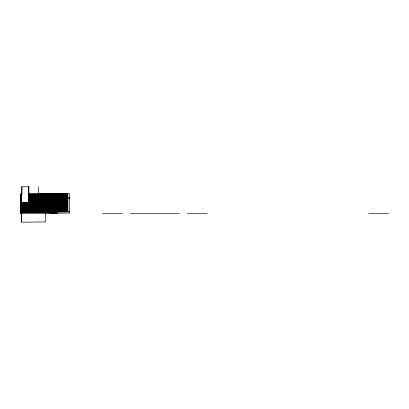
<?xml version="1.0" encoding="UTF-8"?>
<svg xmlns="http://www.w3.org/2000/svg" width="409" height="409" viewBox="0 0 409 409"><rect width="100%" height="100%" fill="white"/><g stroke="black" fill="none" stroke-linecap="round" stroke-linejoin="round"><path stroke-width="0.61" d="M20.951 194.03L21.386 213.631M21.519 194.024L21.641 222.205L45.66 221.918L45.557 213.345M33.645 212.261L33.257 193.881M21.539 213.631L21.728 202.874M28.548 193.938L69.366 193.452L69.596 213.058L69.581 211.831L21.524 212.404M21.641 222.205L21.493 194.024L21.626 213.631M21.968 194.019L20.455 194.035L20.685 213.641L69.596 213.058M21.651 194.024L22.06 194.024L22.06 186.795M29.1 201.09L31.386 201.09L32.101 203.539L33.528 203.539L34.244 204.357L34.244 205.175L35.675 205.175L36.391 205.993L36.391 206.806L37.817 206.806L38.533 207.624L38.533 208.442L39.964 208.442L40.68 209.26L40.68 210.073L42.107 210.073L42.822 210.891L42.822 211.709L44.254 211.709L44.254 210.891L42.822 210.891M29.1 201.908L31.386 201.908M32.101 202.721L33.528 202.721L33.528 203.539M34.244 204.357L35.675 204.357L35.675 205.175M36.391 205.993L37.817 205.993L37.817 206.806M38.533 207.624L39.964 207.624L39.964 208.442M40.68 209.26L42.107 209.26L42.107 210.073M45.43 212.118L45.557 214.163M102.48 213.636L122.214 213.636M130.313 213.636L179.357 213.636M187.307 213.636L207.194 213.636M368.811 213.636L388.55 213.636M57.807 203.421L58.211 203.477M57.746 203.825L58.15 203.887M57.567 205.037L57.971 205.098M57.505 205.441L57.909 205.502M57.321 206.652L57.725 206.714M57.26 207.056L57.664 207.118M57.081 208.268L57.485 208.329M57.02 208.672L57.424 208.733M56.836 209.883L57.24 209.945M56.779 210.287L57.183 210.349M56.595 211.499L56.999 211.56M67.792 193.472L68.012 211.811M67.234 193.477L67.454 211.816M66.687 193.488L66.907 211.826M66.105 193.493L66.324 211.831M65.552 193.498L65.772 211.836M64.985 193.508L65.205 211.847M64.438 193.513L64.658 211.852M63.855 193.518L64.075 211.857M63.303 193.529L63.518 211.867M62.735 193.534L62.95 211.872M62.188 193.539L62.408 211.877M61.606 193.544L61.825 211.888M61.053 193.554L61.268 211.893M60.486 193.559L60.701 211.898M59.939 193.564L60.154 211.903M59.356 193.575L59.571 211.913M58.799 193.58L59.019 211.918M58.518 193.585L58.738 211.923M58.282 193.585L58.502 211.923M57.735 193.59L57.955 211.934M57.153 193.6L57.388 213.201M56.6 193.605L56.831 213.212M56.033 193.61L56.263 213.217M55.486 193.621L55.716 213.222M54.903 193.626L55.133 213.232M54.346 193.631L54.581 213.237M53.783 193.641L54.014 213.242M53.236 193.646L53.467 213.247M52.654 193.651L52.884 213.258M52.096 193.661L52.332 213.263M51.529 193.667L51.764 213.268M50.982 193.672L51.217 213.278M50.399 193.682L50.634 213.283M49.847 193.687L50.082 213.288M49.612 193.687L49.847 213.293M49.377 193.692L49.601 212.665M48.829 193.697L49.054 212.67M48.247 193.708L48.472 212.675M47.695 193.713L47.919 212.685M47.127 193.718L47.352 212.69M46.58 193.723L46.805 212.695M45.997 193.733L46.222 212.706M45.445 193.738L45.67 212.711M45.2 193.743L45.425 212.711M44.959 193.743L45.184 212.716M44.412 193.748L44.637 212.721M43.829 193.759L44.054 212.731M43.272 193.764L43.502 212.736M42.71 193.769L42.935 212.741M42.163 193.779L42.388 212.752M41.58 193.784L41.805 212.757M41.023 193.789L41.248 212.762M40.788 193.794L41.018 212.767M40.552 193.794L40.782 212.767M40.005 193.805L40.235 212.777M39.422 193.81L39.653 212.782M38.87 193.815L39.095 212.787M38.303 193.825L38.523 212.164M37.756 193.83L37.976 212.169M37.173 193.835L37.393 212.174M36.621 193.846L36.841 212.184M36.053 193.851L36.273 212.189M35.506 193.856L35.726 212.194M34.923 193.866L35.143 212.205M34.371 193.871L34.586 212.21M33.804 193.876L34.024 212.215M32.72 193.892L32.94 212.23M32.168 193.897L32.388 212.235M31.6 193.902L31.82 212.24M31.053 193.912L31.273 212.251M30.471 193.917L30.69 212.256M29.918 193.922L30.138 212.261M29.351 193.927L29.571 212.271M28.834 196.468L29.024 212.276M28.328 202.798L28.441 212.281M27.771 202.803L27.884 212.291M27.209 202.808L27.321 212.297M26.662 202.818L26.774 212.302M26.079 202.823L26.191 212.307M25.522 202.828L25.634 212.317M24.954 202.838L25.067 212.322M24.407 202.844L24.52 212.327M23.824 202.849L23.937 212.337M23.272 202.859L23.385 212.343M22.955 202.859L23.068 212.348M22.812 212.348L22.699 202.864L22.776 212.348M21.682 199.081L21.662 200.349M21.227 200.354L21.222 199.086L21.125 200.354M21.064 195.926L21.079 200.354M21.038 208.575L21.064 210.471M21.023 211.105L21.053 213.636M20.92 211.105L20.946 213.636M20.68 194.035L20.915 213.636M20.593 194.035L20.828 213.636M38.328 186.795L38.328 202.721M28.528 186.795L28.528 202.721M58.957 195.742L56.534 211.903L56.938 211.964L59.361 195.804L58.957 195.742M58.221 201.836L58.16 202.24L58.564 202.297L58.625 201.893L58.221 201.836M58.461 200.221L58.405 200.625L58.809 200.681L58.865 200.277L58.461 200.221M58.707 198.605L58.645 199.009L59.049 199.065L59.111 198.662L58.707 198.605M28.937 186.795L21.651 186.795L21.651 202.721L28.937 202.721L28.937 186.795M69.423 197.741L58.395 197.741L58.395 198.355L69.423 198.355L69.423 197.741"/></g></svg>
